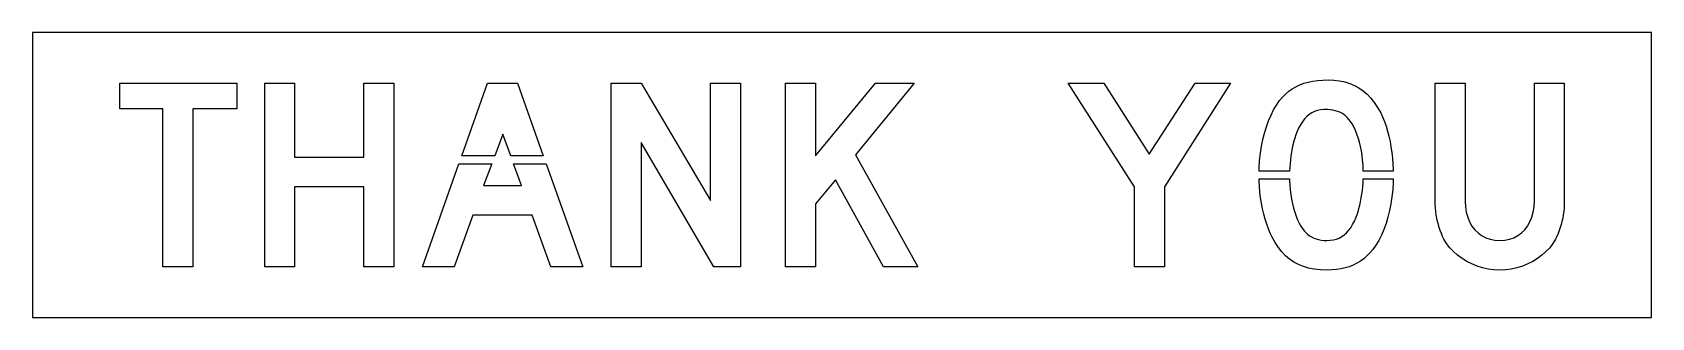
# Model space of a CAD drawing. Extents: x 0 to 102, y 0 to 18.
import ezdxf

# ---------------------------------------------------------------- set-up
doc = ezdxf.new("R2010")
doc.units = 0
doc.layers.add('CUT', color=7, linetype='Continuous')
doc.layers.add('OUTSIDE', color=1, linetype='Continuous')

msp = doc.modelspace()

# ---------------------------------------------------------------- linework, layer by layer
at = {"layer": 'CUT'}
for points in [[(5.5, 13.1693), (5.5, 14.7971), (12.8749, 14.7971), (12.8749, 13.1693), (10.1089, 13.1693), (10.1089, 3.2029), (8.223, 3.2029), (8.223, 13.1693)], [(14.6354, 3.2029), (14.6354, 14.7971), (16.5212, 14.7971), (16.5212, 10.1188), (20.8793, 10.1188), (20.8793, 14.7971), (22.7651, 14.7971), (22.7651, 3.2029), (20.8793, 3.2029), (20.8793, 8.2475), (16.5212, 8.2475), (16.5212, 3.2029)], [(30.5592, 14.7971), (32.1853, 10.2069), (30.1337, 10.2069), (29.6372, 11.5832), (29.1236, 10.2069), (27.0478, 10.2069), (28.6734, 14.7971)], [(36.4687, 3.2029), (36.4687, 14.7971), (38.3545, 14.7971), (42.7126, 7.393), (42.7126, 14.7971), (44.5984, 14.7971), (44.5984, 3.2029), (42.9216, 3.2029), (38.3545, 11.0545), (38.3545, 3.2029)], [(49.3339, 3.2029), (47.4481, 3.2029), (47.4481, 14.7971), (49.3339, 14.7971), (49.3339, 10.2), (53.1056, 14.7971), (55.536, 14.7971), (51.848, 10.2812), (55.7868, 3.2029), (53.6084, 3.2029), (50.5915, 8.6951), (49.3339, 7.1901)], [(69.4284, 8.2475), (65.2375, 14.7971), (67.5007, 14.7971), (70.3504, 10.3217), (73.2418, 14.7971), (75.4633, 14.7971), (71.3142, 8.2475), (71.3142, 3.2029), (69.4284, 3.2029)], [(83.716, 10.5223), (83.6611, 10.8052), (83.5954, 11.0765), (83.5213, 11.3362), (83.4377, 11.5832), (83.3446, 11.8151), (83.2431, 12.033), (83.132, 12.2336), (83.0352, 12.3797), (82.9349, 12.5096), (82.831, 12.6255), (82.7199, 12.7287), (82.6041, 12.818), (82.4823, 12.8957), (82.3533, 12.9606), (82.2159, 13.0151), (82.0714, 13.058), (81.9174, 13.0916), (81.7537, 13.1148), (81.5806, 13.1287), (81.3572, 13.1287), (81.147, 13.109), (80.95, 13.0672), (80.7648, 13.0046), (80.5917, 12.92), (80.4292, 12.8133), (80.2764, 12.6858), (80.1342, 12.5351), (80.0017, 12.3623), (79.8775, 12.1664), (79.7616, 11.9472), (79.6529, 11.7049), (79.5825, 11.5252), (79.518, 11.3316), (79.4583, 11.1252), (79.4033, 10.9084), (79.3555, 10.6823), (79.3125, 10.4493), (79.2767, 10.2104), (79.2469, 9.967), (79.223, 9.72), (79.2062, 9.473), (79.1966, 9.251), (77.2704, 9.251), (77.275, 9.4533), (77.3061, 9.9171), (77.3562, 10.3693), (77.4243, 10.8087), (77.5115, 11.2342), (77.6154, 11.6446), (77.736, 12.0377), (77.8734, 12.4122), (78.0251, 12.767), (78.1911, 13.1009), (78.3714, 13.4116), (78.5637, 13.6991), (78.7476, 13.9125), (78.9423, 14.1061), (79.1477, 14.28), (79.3663, 14.4342), (79.598, 14.5687), (79.8416, 14.6858), (80.1008, 14.7832), (80.3731, 14.862), (80.6621, 14.9235), (80.9655, 14.9664), (81.2856, 14.9919), (81.6236, 15), (81.9902, 14.9872), (82.3401, 14.9455), (82.671, 14.8771), (82.9839, 14.7786), (83.2813, 14.6522), (83.5607, 14.4968), (83.8259, 14.3113), (84.0755, 14.0968), (84.3108, 13.851), (84.5317, 13.5739), (84.7383, 13.2655), (84.9342, 12.9258), (85.0548, 12.6626), (85.1671, 12.382), (85.2698, 12.0864), (85.363, 11.7757), (85.4466, 11.4533), (85.5206, 11.1206), (85.5827, 10.7774), (85.6353, 10.4272), (85.6759, 10.0713), (85.7057, 9.7096), (85.7237, 9.3455), (85.7252, 9.251), (83.8398, 9.251), (83.839, 9.3026), (83.8235, 9.6191), (83.7972, 9.9287), (83.7614, 10.2301)], [(96.4331, 6.4864), (96.3973, 6.2788), (96.3531, 6.0759), (96.3029, 5.8777), (96.2456, 5.6829), (96.1823, 5.4928), (96.1118, 5.3084), (96.0366, 5.1275), (95.9554, 4.9525), (95.7822, 4.6742), (95.578, 4.4122), (95.3463, 4.1664), (95.0895, 3.9391), (94.8088, 3.7328), (94.5091, 3.5484), (94.1926, 3.3884), (93.8594, 3.2528), (93.5154, 3.1449), (93.1619, 3.0649), (92.8, 3.0162), (92.4345, 3), (92.0703, 3.0162), (91.7084, 3.0649), (91.3549, 3.1449), (91.0109, 3.2528), (90.6777, 3.3884), (90.3612, 3.5484), (90.0614, 3.7328), (89.7808, 3.9391), (89.524, 4.1664), (89.2923, 4.4122), (89.0881, 4.6742), (88.9149, 4.9525), (88.8337, 5.1275), (88.7584, 5.3084), (88.688, 5.4928), (88.6247, 5.6829), (88.5673, 5.8777), (88.5172, 6.0759), (88.473, 6.2788), (88.4371, 6.4864), (88.4085, 6.6974), (88.387, 6.9119), (88.375, 7.1299), (88.3703, 7.3525), (88.3703, 14.7971), (90.2561, 14.7971), (90.2561, 7.3525), (90.274, 6.9872), (90.3278, 6.6464), (90.4137, 6.3299), (90.532, 6.04), (90.6813, 5.7791), (90.858, 5.5472), (91.0635, 5.3467), (91.2928, 5.1797), (91.5472, 5.0464), (91.823, 4.9501), (92.1192, 4.891), (92.4345, 4.8713), (92.751, 4.891), (93.0472, 4.9501), (93.3231, 5.0464), (93.5775, 5.1797), (93.8068, 5.3467), (94.0122, 5.5472), (94.189, 5.7791), (94.3383, 6.04), (94.4565, 6.3299), (94.5425, 6.6464), (94.5963, 6.9872), (94.6142, 7.3525), (94.6142, 14.7971), (96.5, 14.7971), (96.5, 7.3525), (96.4952, 7.1299), (96.4833, 6.9119), (96.4618, 6.6974)], [(28.9362, 9.7049), (28.4226, 8.3287), (30.8112, 8.3287), (30.3148, 9.7049), (32.3631, 9.7049), (34.6665, 3.2029), (32.6552, 3.2029), (31.4812, 6.4574), (27.7514, 6.4574), (26.5785, 3.2029), (24.5673, 3.2029), (26.87, 9.7049)], [(85.2758, 5.938), (85.1396, 5.5588), (84.9868, 5.2041), (84.8184, 4.8736), (84.632, 4.5722), (84.4302, 4.3009), (84.257, 4.0875), (84.0707, 3.8939), (83.8725, 3.72), (83.6623, 3.5658), (83.4401, 3.4313), (83.2048, 3.3142), (82.9576, 3.2168), (82.6984, 3.138), (82.4273, 3.0765), (82.1431, 3.0336), (81.8469, 3.0081), (81.5388, 3), (81.1327, 3.0128), (80.7517, 3.0545), (80.3958, 3.1229), (80.0614, 3.2214), (79.7497, 3.3478), (79.4594, 3.5032), (79.1895, 3.6887), (78.9375, 3.9032), (78.7046, 4.149), (78.4885, 4.4261), (78.2878, 4.7345), (78.1027, 5.0742), (77.9809, 5.3293), (77.8662, 5.6064), (77.7599, 5.902), (77.662, 6.2128), (77.5736, 6.5386), (77.4948, 6.8748), (77.4279, 7.2191), (77.3706, 7.5693), (77.3252, 7.9229), (77.2918, 8.2777), (77.2715, 8.6313), (77.269, 8.749), (79.1964, 8.749), (79.1979, 8.6742), (79.2134, 8.3681), (79.2385, 8.0655), (79.2743, 7.7664), (79.3209, 7.4742), (79.3758, 7.1901), (79.4403, 6.9154), (79.5156, 6.6533), (79.5992, 6.4052), (79.6923, 6.1733), (79.7939, 5.96), (79.9049, 5.7664), (80.0017, 5.6203), (80.1044, 5.4881), (80.2131, 5.3687), (80.3289, 5.262), (80.4507, 5.1693), (80.5809, 5.0893), (80.7183, 5.022), (80.864, 4.9675), (81.0192, 4.9246), (81.1828, 4.8945), (81.356, 4.8771), (81.5388, 4.8713), (81.7525, 4.8806), (81.952, 4.9084), (82.1395, 4.9571), (82.3151, 5.0243), (82.4799, 5.1125), (82.6339, 5.2214), (82.7785, 5.3513), (82.9146, 5.5032), (83.0424, 5.6771), (83.1618, 5.8742), (83.2753, 6.0933), (83.3828, 6.3357), (83.4449, 6.498), (83.5046, 6.6812), (83.5607, 6.8806), (83.6145, 7.0928), (83.6635, 7.3177), (83.7076, 7.5507), (83.7471, 7.7896), (83.7805, 8.0319), (83.808, 8.2742), (83.8271, 8.5154), (83.8401, 8.749), (85.7248, 8.749), (85.7201, 8.5223), (85.6914, 8.0678), (85.6448, 7.6191), (85.5791, 7.1786), (85.4955, 6.7507), (85.394, 6.3357)]]:
    msp.add_lwpolyline(points, close=True, dxfattribs=at)
at = {"layer": 'OUTSIDE'}
msp.add_lwpolyline([(0, 0), (102, 0), (102, 18), (0, 18)], close=True, dxfattribs=at)

doc.saveas('drawing.dxf')
